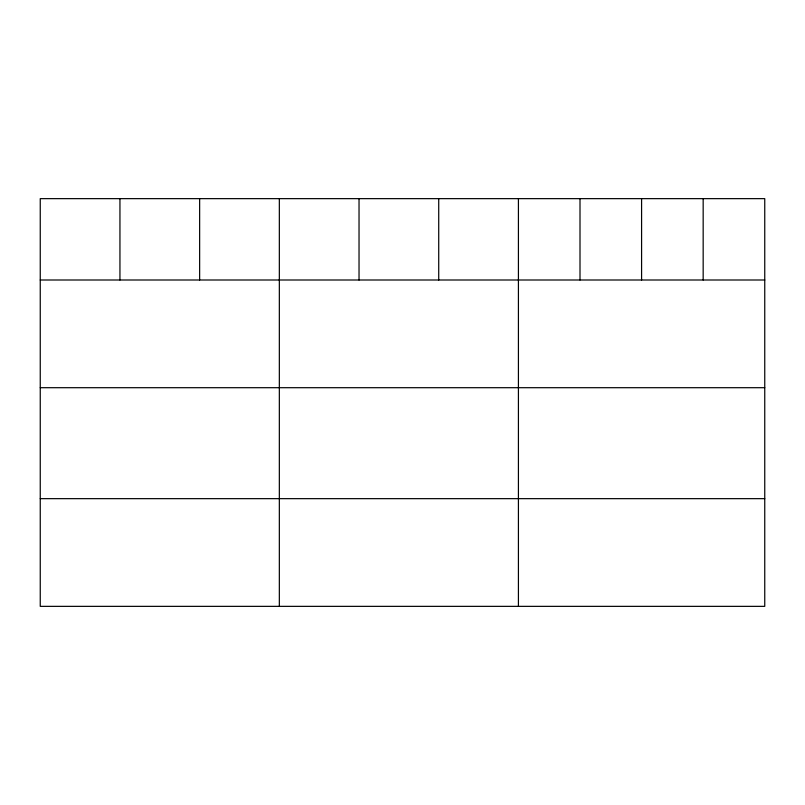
<?xml version="1.0" encoding="UTF-8"?>
<svg xmlns="http://www.w3.org/2000/svg" width="805" height="805" viewBox="0 0 805 805"><rect width="100%" height="100%" fill="white"/><g stroke="black" fill="none" stroke-linecap="round" stroke-linejoin="round"><path stroke-width="1.21" d="M764.75 279.999L764.75 606.356L40.25 606.356L40.25 198.644L764.75 198.644L764.75 279.999L40.25 279.999M40.25 387.698L764.75 387.698M40.25 498.657L764.75 498.657M703.168 198.644L703.168 279.999M641.585 198.644L641.585 279.999M580.003 198.644L580.003 279.999M518.42 198.644L518.42 606.356M438.725 198.644L438.725 279.999M359.03 198.644L359.03 279.999M279.335 198.644L279.335 606.356M199.64 198.644L199.64 279.999M119.945 198.644L119.945 279.999"/></g></svg>
